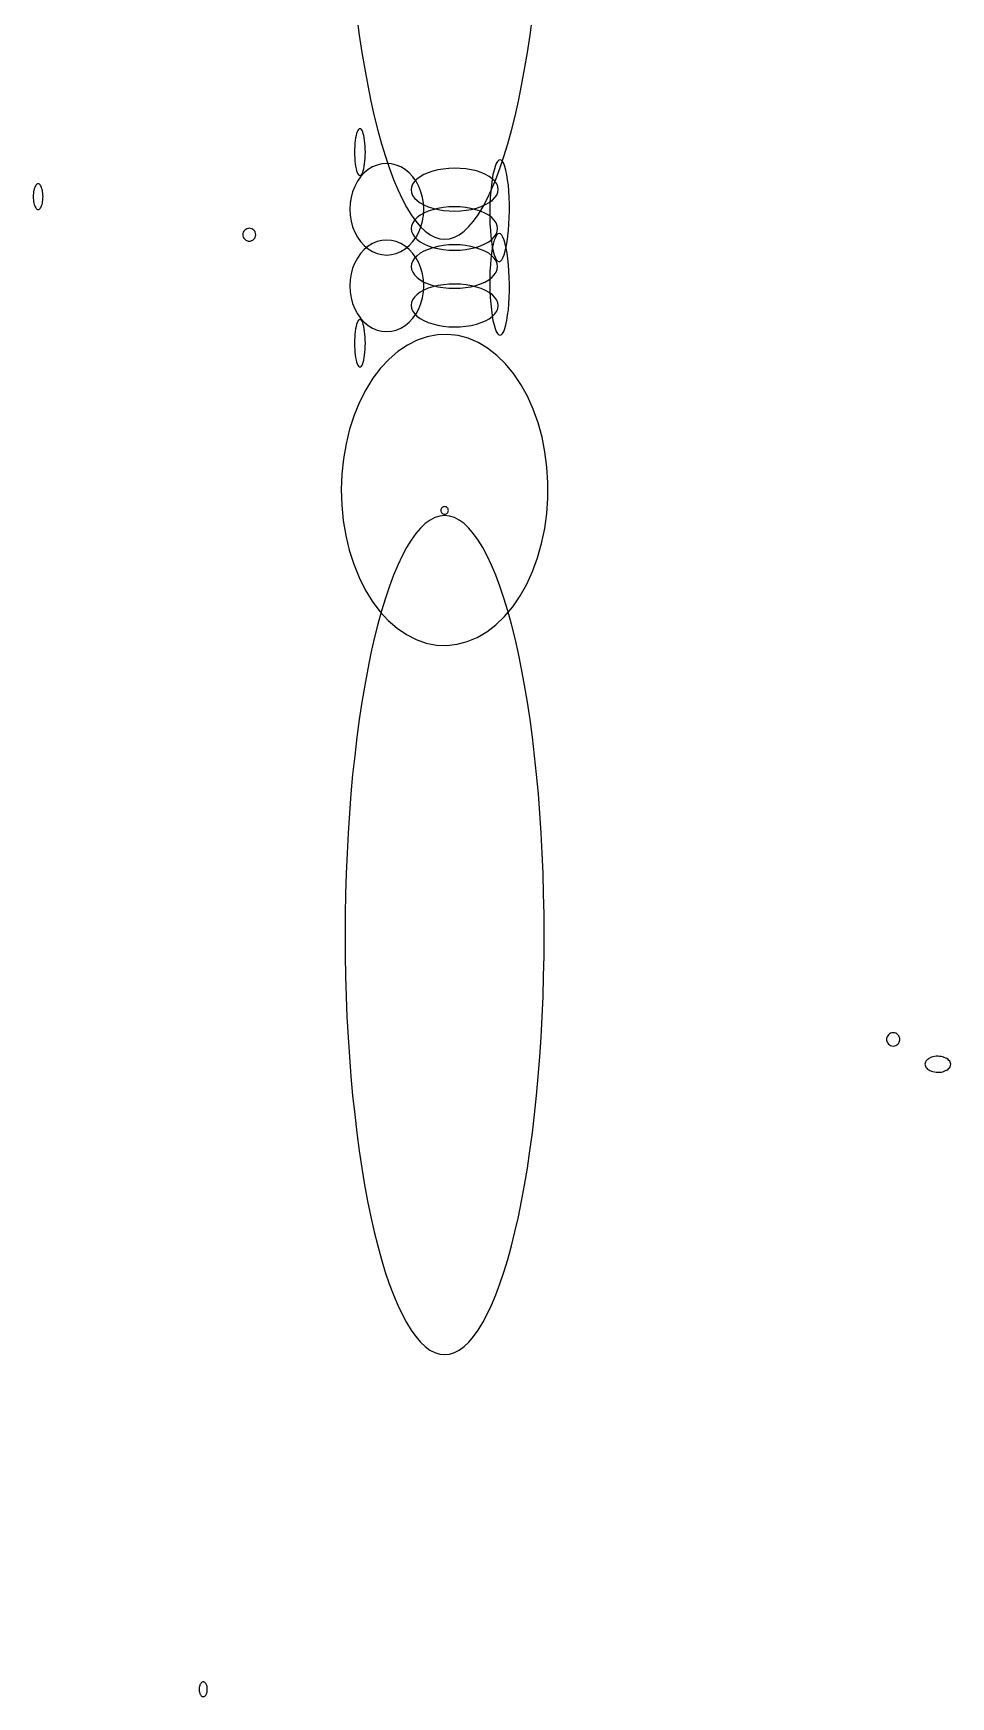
# Model space of a CAD drawing. Extents: x -292 to 292, y -205 to 211.
# Drawn here: x 16.5 to 129.7, y -205 to 0.4 of the extents above; entities that cross this region are included whole.
import ezdxf

# ---------------------------------------------------------------- set-up
doc = ezdxf.new("R2010")
doc.units = 0

msp = doc.modelspace()

# ---------------------------------------------------------------- linework, layer by layer
at = {"layer": 'CIRCLES'}
for p, q in [((42.37, -24.32), (42.35, -24.48)), ((42.35, -24.48), (42.37, -24.63)), ((42.41, -24.18), (42.37, -24.32)), ((42.37, -24.63), (42.41, -24.78)), ((42.49, -24.04), (42.41, -24.18)), ((42.59, -23.92), (42.49, -24.04)), ((42.71, -23.82), (42.59, -23.92)), ((42.84, -23.75), (42.71, -23.82)), ((42.99, -23.7), (42.84, -23.75)), ((43.15, -23.69), (42.99, -23.7)), ((43.3, -23.7), (43.15, -23.69)), ((43.45, -23.75), (43.3, -23.7)), ((43.59, -23.82), (43.45, -23.75)), ((43.71, -23.92), (43.59, -23.82)), ((43.81, -24.04), (43.71, -23.92)), ((43.88, -24.18), (43.81, -24.04)), ((43.93, -24.32), (43.88, -24.18)), ((43.88, -24.78), (43.93, -24.63)), ((43.94, -24.48), (43.93, -24.32)), ((43.93, -24.63), (43.94, -24.48)), ((42.41, -24.78), (42.49, -24.92)), ((42.49, -24.92), (42.59, -25.04)), ((42.59, -25.04), (42.71, -25.14)), ((42.71, -25.14), (42.84, -25.21)), ((42.84, -25.21), (42.99, -25.26)), ((42.99, -25.26), (43.15, -25.27)), ((43.15, -25.27), (43.3, -25.26)), ((43.3, -25.26), (43.45, -25.21)), ((43.45, -25.21), (43.59, -25.14)), ((43.59, -25.14), (43.71, -25.04)), ((43.71, -25.04), (43.81, -24.92)), ((43.81, -24.92), (43.88, -24.78)), ((66.79, -58.43), (66.78, -58.52)), ((66.78, -58.52), (66.79, -58.61)), ((66.82, -58.34), (66.79, -58.43)), ((66.79, -58.61), (66.82, -58.69)), ((66.86, -58.26), (66.82, -58.34)), ((66.82, -58.69), (66.86, -58.77)), ((66.92, -58.19), (66.86, -58.26)), ((66.86, -58.77), (66.92, -58.84)), ((66.99, -58.13), (66.92, -58.19)), ((66.92, -58.84), (66.99, -58.9)), ((67.07, -58.09), (66.99, -58.13)), ((66.99, -58.9), (67.07, -58.94)), ((67.16, -58.06), (67.07, -58.09)), ((67.07, -58.94), (67.16, -58.97)), ((67.25, -58.05), (67.16, -58.06)), ((67.16, -58.97), (67.25, -58.98)), ((67.34, -58.06), (67.25, -58.05)), ((67.25, -58.98), (67.34, -58.97)), ((67.42, -58.09), (67.34, -58.06)), ((67.34, -58.97), (67.42, -58.94)), ((67.5, -58.13), (67.42, -58.09)), ((67.42, -58.94), (67.5, -58.9)), ((67.57, -58.19), (67.5, -58.13)), ((67.5, -58.9), (67.57, -58.84)), ((67.63, -58.26), (67.57, -58.19)), ((67.57, -58.84), (67.63, -58.77)), ((67.67, -58.34), (67.63, -58.26)), ((67.63, -58.77), (67.67, -58.69)), ((67.7, -58.43), (67.67, -58.34)), ((67.67, -58.69), (67.7, -58.61)), ((67.71, -58.52), (67.7, -58.43)), ((67.7, -58.61), (67.71, -58.52)), ((122.13, -123.14), (122.01, -123.25)), ((122.27, -123.07), (122.13, -123.14)), ((122.43, -123.02), (122.27, -123.07)), ((122.59, -123.01), (122.43, -123.02)), ((122.75, -123.02), (122.59, -123.01)), ((122.9, -123.07), (122.75, -123.02)), ((123.04, -123.14), (122.9, -123.07)), ((123.17, -123.25), (123.04, -123.14)), ((121.78, -123.67), (121.77, -123.83)), ((121.77, -123.83), (121.78, -123.98)), ((121.83, -123.51), (121.78, -123.67)), ((121.78, -123.98), (121.83, -124.14)), ((121.91, -123.37), (121.83, -123.51)), ((121.83, -124.14), (121.91, -124.28)), ((122.01, -123.25), (121.91, -123.37)), ((121.91, -124.28), (122.01, -124.4)), ((122.01, -124.4), (122.13, -124.51)), ((122.13, -124.51), (122.27, -124.58)), ((122.27, -124.58), (122.43, -124.63)), ((122.43, -124.63), (122.59, -124.64)), ((122.59, -124.64), (122.75, -124.63)), ((122.75, -124.63), (122.9, -124.58)), ((122.9, -124.58), (123.04, -124.51)), ((123.04, -124.51), (123.17, -124.4)), ((123.27, -123.37), (123.17, -123.25)), ((123.17, -124.4), (123.27, -124.28)), ((123.34, -123.51), (123.27, -123.37)), ((123.27, -124.28), (123.34, -124.14)), ((123.39, -123.67), (123.34, -123.51)), ((123.34, -124.14), (123.39, -123.98)), ((123.41, -123.83), (123.39, -123.67)), ((123.39, -123.98), (123.41, -123.83))]:
    msp.add_line(p, q, dxfattribs=at)
at = {"layer": 'ELLIPSES'}
for p, q in [((56.43, 2.39), (56.72, 0.17)), ((77.78, 0.17), (78.08, 2.39)), ((56.72, 0.17), (57.05, -1.98)), ((77.46, -1.98), (77.78, 0.17)), ((57.05, -1.98), (57.39, -4.06)), ((77.11, -4.06), (77.46, -1.98)), ((57.39, -4.06), (57.76, -6.07)), ((76.74, -6.07), (77.11, -4.06)), ((57.76, -6.07), (58.16, -8)), ((76.35, -8), (76.74, -6.07)), ((58.16, -8), (58.57, -9.84)), ((75.93, -9.84), (76.35, -8)), ((58.57, -9.84), (59.01, -11.6)), ((75.5, -11.6), (75.93, -9.84)), ((56.33, -12.25), (56.27, -12.53)), ((56.39, -12), (56.33, -12.25)), ((56.47, -11.79), (56.39, -12)), ((56.54, -11.62), (56.47, -11.79)), ((56.63, -11.5), (56.54, -11.62)), ((56.71, -11.43), (56.63, -11.5)), ((56.8, -11.4), (56.71, -11.43)), ((56.89, -11.43), (56.8, -11.4)), ((56.97, -11.5), (56.89, -11.43)), ((57.06, -11.62), (56.97, -11.5)), ((57.14, -11.79), (57.06, -11.62)), ((57.21, -12), (57.14, -11.79)), ((57.27, -12.25), (57.21, -12)), ((57.33, -12.53), (57.27, -12.25)), ((59.01, -11.6), (59.47, -13.26)), ((75.04, -13.26), (75.5, -11.6)), ((56.14, -13.91), (56.13, -14.29)), ((56.13, -14.29), (56.14, -14.66)), ((56.15, -13.54), (56.14, -13.91)), ((56.18, -13.18), (56.15, -13.54)), ((56.22, -12.84), (56.18, -13.18)), ((56.27, -12.53), (56.22, -12.84)), ((57.38, -12.84), (57.33, -12.53)), ((57.42, -13.18), (57.38, -12.84)), ((57.45, -13.54), (57.42, -13.18)), ((57.46, -13.91), (57.45, -13.54)), ((57.47, -14.29), (57.46, -13.91)), ((57.46, -14.66), (57.47, -14.29)), ((59.47, -13.26), (59.94, -14.83)), ((74.57, -14.83), (75.04, -13.26)), ((56.14, -14.66), (56.15, -15.03)), ((56.15, -15.03), (56.18, -15.39)), ((56.18, -15.39), (56.22, -15.73)), ((56.22, -15.73), (56.27, -16.04)), ((56.27, -16.04), (56.33, -16.33)), ((56.33, -16.33), (56.39, -16.58)), ((57.21, -16.58), (57.27, -16.33)), ((57.27, -16.33), (57.33, -16.04)), ((57.33, -16.04), (57.38, -15.73)), ((57.38, -15.73), (57.42, -15.39)), ((57.42, -15.39), (57.45, -15.03)), ((57.45, -15.03), (57.46, -14.66)), ((58.36, -16.11), (57.82, -16.44)), ((58.92, -15.88), (58.36, -16.11)), ((59.51, -15.73), (58.92, -15.88)), ((60.1, -15.68), (59.51, -15.73)), ((59.94, -14.83), (60.44, -16.3)), ((60.7, -15.73), (60.1, -15.68)), ((60.44, -16.3), (60.94, -17.66)), ((61.28, -15.88), (60.7, -15.73)), ((61.85, -16.11), (61.28, -15.88)), ((62.38, -16.44), (61.85, -16.11)), ((67.08, -16.37), (66.42, -16.48)), ((67.77, -16.3), (67.08, -16.37)), ((68.47, -16.27), (67.77, -16.3)), ((69.17, -16.29), (68.47, -16.27)), ((69.86, -16.35), (69.17, -16.29)), ((70.53, -16.46), (69.86, -16.35)), ((73.47, -16.06), (73.34, -16.52)), ((73.62, -15.7), (73.47, -16.06)), ((73.57, -17.66), (74.07, -16.29)), ((73.77, -15.44), (73.62, -15.7)), ((73.93, -15.28), (73.77, -15.44)), ((74.09, -15.22), (73.93, -15.28)), ((74.07, -16.29), (74.57, -14.83)), ((74.24, -15.28), (74.09, -15.22)), ((74.4, -15.44), (74.24, -15.28)), ((74.54, -15.71), (74.4, -15.44)), ((74.68, -16.07), (74.54, -15.71)), ((74.81, -16.53), (74.68, -16.07)), ((16.8, -18.4), (16.73, -18.52)), ((16.87, -18.31), (16.8, -18.4)), ((16.94, -18.24), (16.87, -18.31)), ((17.02, -18.2), (16.94, -18.24)), ((17.1, -18.19), (17.02, -18.2)), ((17.18, -18.2), (17.1, -18.19)), ((17.25, -18.24), (17.18, -18.2)), ((17.33, -18.31), (17.25, -18.24)), ((17.4, -18.4), (17.33, -18.31)), ((17.46, -18.52), (17.4, -18.4)), ((56.49, -17.89), (56.15, -18.51)), ((56.39, -16.58), (56.47, -16.79)), ((56.47, -16.79), (56.54, -16.95)), ((56.88, -17.34), (56.49, -17.89)), ((56.54, -16.95), (56.63, -17.07)), ((56.63, -17.07), (56.71, -17.15)), ((56.71, -17.15), (56.8, -17.17)), ((56.8, -17.17), (56.89, -17.15)), ((57.33, -16.85), (56.88, -17.34)), ((56.89, -17.15), (56.97, -17.07)), ((56.97, -17.07), (57.06, -16.95)), ((57.06, -16.95), (57.14, -16.79)), ((57.14, -16.79), (57.21, -16.58)), ((57.82, -16.44), (57.33, -16.85)), ((60.94, -17.66), (61.47, -18.91)), ((62.88, -16.85), (62.38, -16.44)), ((63.33, -17.34), (62.88, -16.85)), ((63.29, -18.26), (63.16, -18.6)), ((63.52, -17.93), (63.29, -18.26)), ((63.72, -17.89), (63.33, -17.34)), ((63.82, -17.62), (63.52, -17.93)), ((64.05, -18.51), (63.72, -17.89)), ((64.21, -17.33), (63.82, -17.62)), ((64.68, -17.06), (64.21, -17.33)), ((65.2, -16.83), (64.68, -17.06)), ((65.79, -16.64), (65.2, -16.83)), ((66.42, -16.48), (65.79, -16.64)), ((71.16, -16.61), (70.53, -16.46)), ((71.74, -16.8), (71.16, -16.61)), ((72.27, -17.03), (71.74, -16.8)), ((72.74, -17.28), (72.27, -17.03)), ((73.13, -17.57), (72.74, -17.28)), ((73.01, -18.36), (72.93, -19.1)), ((73.1, -17.68), (73.01, -18.36)), ((73.04, -18.91), (73.57, -17.66)), ((73.21, -17.06), (73.1, -17.68)), ((73.44, -17.88), (73.13, -17.57)), ((73.34, -16.52), (73.21, -17.06)), ((73.67, -18.21), (73.44, -17.88)), ((73.81, -18.54), (73.67, -18.21)), ((74.92, -17.08), (74.81, -16.53)), ((75.02, -17.7), (74.92, -17.08)), ((75.11, -18.38), (75.02, -17.7)), ((75.17, -19.12), (75.11, -18.38)), ((16.52, -19.37), (16.5, -19.58)), ((16.5, -19.58), (16.5, -19.78)), ((16.5, -19.78), (16.5, -19.99)), ((16.5, -19.99), (16.52, -20.2)), ((16.54, -19.17), (16.52, -19.37)), ((16.52, -20.2), (16.54, -20.39)), ((16.58, -18.99), (16.54, -19.17)), ((16.54, -20.39), (16.58, -20.58)), ((16.62, -18.81), (16.58, -18.99)), ((16.67, -18.66), (16.62, -18.81)), ((16.73, -18.52), (16.67, -18.66)), ((17.52, -18.65), (17.46, -18.52)), ((17.57, -18.81), (17.52, -18.65)), ((17.62, -18.98), (17.57, -18.81)), ((17.65, -19.17), (17.62, -18.98)), ((17.62, -20.58), (17.65, -20.39)), ((17.68, -19.37), (17.65, -19.17)), ((17.65, -20.39), (17.68, -20.2)), ((17.69, -19.57), (17.68, -19.37)), ((17.68, -20.2), (17.69, -19.99)), ((17.7, -19.78), (17.69, -19.57)), ((17.69, -19.99), (17.7, -19.78)), ((55.7, -19.87), (55.58, -20.6)), ((55.89, -19.17), (55.7, -19.87)), ((56.15, -18.51), (55.89, -19.17)), ((61.47, -18.91), (62.01, -20.06)), ((62.01, -20.06), (62.56, -21.09)), ((63.16, -18.6), (63.11, -18.94)), ((63.11, -18.94), (63.16, -19.29)), ((63.16, -19.29), (63.3, -19.63)), ((63.3, -19.63), (63.53, -19.95)), ((63.53, -19.95), (63.84, -20.26)), ((63.84, -20.26), (64.23, -20.55)), ((64.32, -19.17), (64.05, -18.51)), ((64.51, -19.87), (64.32, -19.17)), ((64.62, -20.6), (64.51, -19.87)), ((71.95, -21.09), (72.5, -20.06)), ((72.29, -20.77), (72.75, -20.51)), ((72.5, -20.06), (73.04, -18.91)), ((72.75, -20.51), (73.14, -20.22)), ((72.87, -19.88), (72.84, -20.69)), ((72.93, -19.1), (72.87, -19.88)), ((73.14, -20.22), (73.45, -19.9)), ((73.45, -19.9), (73.68, -19.58)), ((73.68, -19.58), (73.81, -19.24)), ((73.86, -18.89), (73.81, -18.54)), ((73.81, -19.24), (73.86, -18.89)), ((75.21, -19.9), (75.17, -19.12)), ((75.24, -20.71), (75.21, -19.9)), ((16.58, -20.58), (16.62, -20.76)), ((16.62, -20.76), (16.68, -20.91)), ((16.68, -20.91), (16.74, -21.05)), ((16.74, -21.05), (16.8, -21.17)), ((16.8, -21.17), (16.87, -21.26)), ((16.87, -21.26), (16.95, -21.32)), ((16.95, -21.32), (17.02, -21.37)), ((17.02, -21.37), (17.1, -21.38)), ((17.1, -21.38), (17.18, -21.37)), ((17.18, -21.37), (17.26, -21.32)), ((17.26, -21.32), (17.33, -21.26)), ((17.33, -21.26), (17.4, -21.16)), ((17.4, -21.16), (17.47, -21.05)), ((17.47, -21.05), (17.53, -20.91)), ((17.53, -20.91), (17.58, -20.75)), ((17.58, -20.75), (17.62, -20.58)), ((55.58, -20.6), (55.54, -21.34)), ((55.54, -21.34), (55.58, -22.07)), ((55.58, -22.07), (55.7, -22.8)), ((62.56, -21.09), (63.12, -22.01)), ((63.12, -22.01), (63.69, -22.81)), ((63.84, -22.37), (63.53, -22.69)), ((64.23, -22.08), (63.84, -22.37)), ((64.23, -20.55), (64.69, -20.81)), ((64.69, -21.82), (64.23, -22.08)), ((64.51, -22.8), (64.62, -22.07)), ((64.66, -21.34), (64.62, -20.6)), ((64.62, -22.07), (64.66, -21.34)), ((64.69, -20.81), (65.22, -21.03)), ((65.21, -21.59), (64.69, -21.82)), ((65.79, -21.39), (65.21, -21.59)), ((65.22, -21.03), (65.81, -21.22)), ((66.42, -21.24), (65.79, -21.39)), ((65.81, -21.22), (66.44, -21.37)), ((67.08, -21.12), (66.42, -21.24)), ((66.44, -21.37), (67.11, -21.48)), ((67.76, -21.05), (67.08, -21.12)), ((67.11, -21.48), (67.8, -21.54)), ((68.45, -21.03), (67.76, -21.05)), ((67.8, -21.54), (68.5, -21.56)), ((69.15, -21.05), (68.45, -21.03)), ((68.5, -21.56), (69.2, -21.54)), ((69.83, -21.12), (69.15, -21.05)), ((69.2, -21.54), (69.89, -21.47)), ((70.49, -21.24), (69.83, -21.12)), ((69.89, -21.47), (70.55, -21.35)), ((71.11, -21.39), (70.49, -21.24)), ((70.55, -21.35), (71.18, -21.19)), ((70.82, -22.8), (71.39, -22.01)), ((71.69, -21.59), (71.11, -21.39)), ((71.18, -21.19), (71.77, -21)), ((71.39, -22.01), (71.95, -21.09)), ((72.22, -21.82), (71.69, -21.59)), ((71.77, -21), (72.29, -20.77)), ((72.68, -22.08), (72.22, -21.82)), ((73.06, -22.37), (72.68, -22.08)), ((72.84, -20.69), (72.82, -21.51)), ((72.82, -21.51), (72.82, -22.33)), ((72.82, -22.33), (72.84, -23.14)), ((73.37, -22.69), (73.06, -22.37)), ((75.18, -23.16), (75.22, -22.35)), ((75.22, -22.35), (75.24, -21.53)), ((75.24, -21.53), (75.24, -20.71)), ((55.7, -22.8), (55.89, -23.5)), ((55.89, -23.5), (56.15, -24.16)), ((56.15, -24.16), (56.49, -24.78)), ((63.17, -23.37), (63.13, -23.72)), ((63.13, -23.72), (63.17, -24.07)), ((63.31, -23.02), (63.17, -23.37)), ((63.17, -24.07), (63.31, -24.41)), ((63.53, -22.69), (63.31, -23.02)), ((63.31, -24.41), (63.53, -24.74)), ((63.69, -22.81), (64.27, -23.49)), ((63.72, -24.78), (64.05, -24.16)), ((64.05, -24.16), (64.32, -23.5)), ((64.27, -23.49), (64.86, -24.04)), ((64.32, -23.5), (64.51, -22.8)), ((64.86, -24.04), (65.46, -24.48)), ((65.46, -24.48), (66.05, -24.79)), ((68.46, -24.79), (69.06, -24.48)), ((69.06, -24.48), (69.65, -24.04)), ((69.65, -24.04), (70.24, -23.48)), ((70.24, -23.48), (70.82, -22.8)), ((72.84, -23.14), (72.89, -23.92)), ((72.89, -23.92), (72.95, -24.66)), ((73.6, -23.02), (73.37, -22.69)), ((73.37, -24.74), (73.6, -24.41)), ((73.66, -24.54), (73.51, -24.81)), ((73.73, -23.37), (73.6, -23.02)), ((73.6, -24.41), (73.73, -24.07)), ((73.81, -24.38), (73.66, -24.54)), ((73.78, -23.72), (73.73, -23.37)), ((73.73, -24.07), (73.78, -23.72)), ((73.97, -24.33), (73.81, -24.38)), ((74.13, -24.38), (73.97, -24.33)), ((74.29, -24.54), (74.13, -24.38)), ((74.44, -24.8), (74.29, -24.54)), ((75.05, -24.67), (75.12, -23.94)), ((75.12, -23.94), (75.18, -23.16)), ((56.49, -24.78), (56.88, -25.33)), ((56.88, -25.33), (57.33, -25.82)), ((57.33, -26.31), (56.88, -26.8)), ((57.33, -25.82), (57.82, -26.23)), ((57.82, -25.9), (57.33, -26.31)), ((58.36, -25.57), (57.82, -25.9)), ((57.82, -26.23), (58.36, -26.56)), ((58.92, -25.34), (58.36, -25.57)), ((58.36, -26.56), (58.92, -26.8)), ((59.51, -25.19), (58.92, -25.34)), ((60.1, -25.14), (59.51, -25.19)), ((60.7, -25.19), (60.1, -25.14)), ((61.28, -25.34), (60.7, -25.19)), ((61.85, -25.57), (61.28, -25.34)), ((61.28, -26.8), (61.85, -26.56)), ((62.38, -25.9), (61.85, -25.57)), ((61.85, -26.56), (62.38, -26.23)), ((62.38, -26.23), (62.88, -25.82)), ((62.88, -26.31), (62.38, -25.9)), ((62.88, -25.82), (63.33, -25.33)), ((63.33, -26.8), (62.88, -26.31)), ((63.33, -25.33), (63.72, -24.78)), ((63.53, -24.74), (63.84, -25.06)), ((63.84, -25.06), (64.23, -25.35)), ((64.23, -25.35), (64.69, -25.62)), ((64.69, -26.52), (64.23, -26.78)), ((64.69, -25.62), (65.21, -25.85)), ((65.21, -26.29), (64.69, -26.52)), ((65.21, -25.85), (65.79, -26.04)), ((65.79, -26.09), (65.21, -26.29)), ((66.42, -25.94), (65.79, -26.09)), ((65.79, -26.04), (66.42, -26.2)), ((66.05, -24.79), (66.65, -24.98)), ((67.08, -25.82), (66.42, -25.94)), ((66.42, -26.2), (67.08, -26.31)), ((66.65, -24.98), (67.26, -25.04)), ((67.76, -25.75), (67.08, -25.82)), ((67.08, -26.31), (67.76, -26.38)), ((67.26, -25.04), (67.86, -24.98)), ((68.45, -25.73), (67.76, -25.75)), ((67.76, -26.38), (68.45, -26.4)), ((67.86, -24.98), (68.46, -24.79)), ((69.15, -25.75), (68.45, -25.73)), ((68.45, -26.4), (69.15, -26.38)), ((69.83, -25.82), (69.15, -25.75)), ((69.15, -26.38), (69.83, -26.31)), ((70.49, -25.94), (69.83, -25.82)), ((69.83, -26.31), (70.49, -26.2)), ((71.11, -26.09), (70.49, -25.94)), ((70.49, -26.2), (71.11, -26.04)), ((71.11, -26.04), (71.69, -25.85)), ((71.69, -26.29), (71.11, -26.09)), ((71.69, -25.85), (72.22, -25.62)), ((72.22, -26.52), (71.69, -26.29)), ((72.22, -25.62), (72.68, -25.35)), ((72.68, -26.78), (72.22, -26.52)), ((72.68, -25.35), (73.06, -25.06)), ((72.95, -24.66), (73.03, -25.34)), ((73.03, -25.34), (73.13, -25.96)), ((73.13, -26.18), (73.03, -26.79)), ((73.06, -25.06), (73.37, -24.74)), ((73.25, -25.63), (73.13, -26.18)), ((73.13, -25.96), (73.25, -26.5)), ((73.37, -25.17), (73.25, -25.63)), ((73.25, -26.5), (73.37, -26.96)), ((73.51, -24.81), (73.37, -25.17)), ((74.58, -25.16), (74.44, -24.8)), ((74.72, -25.62), (74.58, -25.16)), ((74.58, -26.97), (74.72, -26.52)), ((74.84, -26.16), (74.72, -25.62)), ((74.72, -26.52), (74.84, -25.98)), ((74.84, -25.98), (74.95, -25.36)), ((74.95, -26.78), (74.84, -26.16)), ((74.95, -25.36), (75.05, -24.67)), ((55.89, -28.63), (55.7, -29.33)), ((56.15, -27.97), (55.89, -28.63)), ((56.49, -27.36), (56.15, -27.97)), ((56.88, -26.8), (56.49, -27.36)), ((58.92, -26.8), (59.51, -26.94)), ((59.51, -26.94), (60.1, -26.99)), ((60.1, -26.99), (60.7, -26.94)), ((60.7, -26.94), (61.28, -26.8)), ((63.17, -28.07), (63.13, -28.42)), ((63.13, -28.42), (63.17, -28.77)), ((63.31, -27.72), (63.17, -28.07)), ((63.53, -27.39), (63.31, -27.72)), ((63.72, -27.36), (63.33, -26.8)), ((63.84, -27.07), (63.53, -27.39)), ((64.05, -27.97), (63.72, -27.36)), ((64.23, -26.78), (63.84, -27.07)), ((64.32, -28.63), (64.05, -27.97)), ((64.51, -29.33), (64.32, -28.63)), ((73.06, -27.07), (72.68, -26.78)), ((72.89, -28.22), (72.84, -29)), ((72.95, -27.48), (72.89, -28.22)), ((73.03, -26.79), (72.95, -27.48)), ((73.37, -27.39), (73.06, -27.07)), ((73.37, -26.96), (73.51, -27.33)), ((73.6, -27.72), (73.37, -27.39)), ((73.51, -27.33), (73.66, -27.59)), ((73.73, -28.07), (73.6, -27.72)), ((73.66, -27.59), (73.81, -27.76)), ((73.78, -28.42), (73.73, -28.07)), ((73.73, -28.77), (73.78, -28.42)), ((73.81, -27.76), (73.97, -27.81)), ((73.97, -27.81), (74.13, -27.76)), ((74.13, -27.76), (74.29, -27.6)), ((74.29, -27.6), (74.44, -27.34)), ((74.44, -27.34), (74.58, -26.97)), ((75.05, -27.46), (74.95, -26.78)), ((75.12, -28.2), (75.05, -27.46)), ((75.18, -28.98), (75.12, -28.2)), ((55.58, -30.06), (55.54, -30.8)), ((55.54, -30.8), (55.58, -31.54)), ((55.7, -29.33), (55.58, -30.06)), ((63.17, -28.77), (63.31, -29.11)), ((63.31, -29.11), (63.53, -29.44)), ((63.53, -29.44), (63.84, -29.76)), ((63.84, -29.76), (64.23, -30.05)), ((64.23, -30.05), (64.69, -30.32)), ((64.62, -30.06), (64.51, -29.33)), ((64.66, -30.8), (64.62, -30.06)), ((64.62, -31.54), (64.66, -30.8)), ((64.69, -30.32), (65.21, -30.55)), ((65.21, -30.55), (65.79, -30.74)), ((65.79, -30.74), (66.42, -30.9)), ((66.44, -30.76), (65.81, -30.91)), ((67.11, -30.65), (66.44, -30.76)), ((67.8, -30.59), (67.11, -30.65)), ((68.5, -30.57), (67.8, -30.59)), ((69.2, -30.6), (68.5, -30.57)), ((69.89, -30.67), (69.2, -30.6)), ((70.55, -30.78), (69.89, -30.67)), ((70.49, -30.9), (71.11, -30.74)), ((71.18, -30.94), (70.55, -30.78)), ((71.11, -30.74), (71.69, -30.55)), ((71.69, -30.55), (72.22, -30.32)), ((72.22, -30.32), (72.68, -30.05)), ((72.68, -30.05), (73.06, -29.76)), ((72.84, -29), (72.82, -29.8)), ((72.82, -29.8), (72.82, -30.63)), ((72.82, -30.63), (72.84, -31.45)), ((73.06, -29.76), (73.37, -29.44)), ((73.37, -29.44), (73.6, -29.11)), ((73.6, -29.11), (73.73, -28.77)), ((75.22, -29.78), (75.18, -28.98)), ((75.24, -30.6), (75.22, -29.78)), ((75.24, -31.42), (75.24, -30.6)), ((55.58, -31.54), (55.7, -32.26)), ((55.7, -32.26), (55.89, -32.96)), ((63.16, -32.85), (63.11, -33.19)), ((63.3, -32.51), (63.16, -32.85)), ((63.53, -32.18), (63.3, -32.51)), ((63.84, -31.87), (63.53, -32.18)), ((64.23, -31.59), (63.84, -31.87)), ((64.69, -31.33), (64.23, -31.59)), ((64.32, -32.96), (64.51, -32.26)), ((64.51, -32.26), (64.62, -31.54)), ((65.22, -31.1), (64.69, -31.33)), ((65.81, -30.91), (65.22, -31.1)), ((66.42, -30.9), (67.08, -31.01)), ((67.08, -31.01), (67.76, -31.08)), ((67.76, -31.08), (68.45, -31.1)), ((68.45, -31.1), (69.15, -31.08)), ((69.15, -31.08), (69.83, -31.01)), ((69.83, -31.01), (70.49, -30.9)), ((71.77, -31.13), (71.18, -30.94)), ((72.29, -31.36), (71.77, -31.13)), ((72.76, -31.63), (72.29, -31.36)), ((73.14, -31.92), (72.76, -31.63)), ((72.84, -31.45), (72.87, -32.25)), ((72.87, -32.25), (72.93, -33.03)), ((73.45, -32.23), (73.14, -31.92)), ((73.68, -32.56), (73.45, -32.23)), ((73.81, -32.9), (73.68, -32.56)), ((75.17, -33.01), (75.21, -32.23)), ((75.21, -32.23), (75.24, -31.42)), ((55.89, -32.96), (56.15, -33.62)), ((56.15, -33.62), (56.49, -34.24)), ((56.49, -34.24), (56.88, -34.79)), ((56.88, -34.79), (57.33, -35.28)), ((62.88, -35.28), (63.33, -34.79)), ((63.11, -33.19), (63.16, -33.54)), ((63.16, -33.54), (63.29, -33.88)), ((63.29, -33.88), (63.52, -34.21)), ((63.33, -34.79), (63.72, -34.24)), ((63.52, -34.21), (63.82, -34.52)), ((63.72, -34.24), (64.05, -33.62)), ((63.82, -34.52), (64.21, -34.81)), ((64.05, -33.62), (64.32, -32.96)), ((64.21, -34.81), (64.68, -35.07)), ((72.27, -35.11), (72.74, -34.85)), ((72.74, -34.85), (73.13, -34.56)), ((72.93, -33.03), (73.01, -33.77)), ((73.01, -33.77), (73.1, -34.45)), ((73.1, -34.45), (73.21, -35.07)), ((73.13, -34.56), (73.44, -34.25)), ((73.44, -34.25), (73.67, -33.93)), ((73.67, -33.93), (73.81, -33.59)), ((73.86, -33.24), (73.81, -32.9)), ((73.81, -33.59), (73.86, -33.24)), ((74.93, -35.05), (75.02, -34.43)), ((75.02, -34.43), (75.11, -33.75)), ((75.11, -33.75), (75.17, -33.01)), ((56.18, -36.75), (56.15, -37.12)), ((56.22, -36.41), (56.18, -36.75)), ((56.27, -36.09), (56.22, -36.41)), ((56.33, -35.8), (56.27, -36.09)), ((56.39, -35.55), (56.33, -35.8)), ((56.47, -35.34), (56.39, -35.55)), ((56.54, -35.17), (56.47, -35.34)), ((56.63, -35.04), (56.54, -35.17)), ((56.71, -34.97), (56.63, -35.04)), ((56.8, -34.94), (56.71, -34.97)), ((56.89, -34.97), (56.8, -34.94)), ((56.97, -35.04), (56.89, -34.97)), ((57.06, -35.17), (56.97, -35.04)), ((57.14, -35.34), (57.06, -35.17)), ((57.21, -35.55), (57.14, -35.34)), ((57.27, -35.8), (57.21, -35.55)), ((57.33, -36.09), (57.27, -35.8)), ((57.33, -35.28), (57.82, -35.69)), ((57.38, -36.41), (57.33, -36.09)), ((57.42, -36.75), (57.38, -36.41)), ((57.45, -37.12), (57.42, -36.75)), ((57.82, -35.69), (58.36, -36.02)), ((58.36, -36.02), (58.92, -36.26)), ((58.92, -36.26), (59.51, -36.4)), ((59.51, -36.4), (60.1, -36.45)), ((60.1, -36.45), (60.7, -36.4)), ((60.7, -36.4), (61.28, -36.26)), ((61.28, -36.26), (61.85, -36.02)), ((61.85, -36.02), (62.38, -35.69)), ((62.38, -35.69), (62.88, -35.28)), ((64.68, -35.07), (65.2, -35.3)), ((66.36, -36.84), (65.1, -37.07)), ((65.2, -35.3), (65.79, -35.5)), ((65.79, -35.5), (66.42, -35.65)), ((67.63, -36.79), (66.36, -36.84)), ((66.42, -35.65), (67.08, -35.77)), ((67.08, -35.77), (67.77, -35.84)), ((68.9, -36.94), (67.63, -36.79)), ((67.77, -35.84), (68.47, -35.86)), ((68.47, -35.86), (69.17, -35.84)), ((70.15, -37.27), (68.9, -36.94)), ((69.17, -35.84), (69.86, -35.78)), ((69.86, -35.78), (70.53, -35.67)), ((70.53, -35.67), (71.16, -35.52)), ((71.16, -35.52), (71.75, -35.33)), ((71.75, -35.33), (72.27, -35.11)), ((73.21, -35.07), (73.34, -35.61)), ((73.34, -35.61), (73.47, -36.07)), ((73.47, -36.07), (73.62, -36.43)), ((73.62, -36.43), (73.77, -36.69)), ((73.77, -36.69), (73.93, -36.85)), ((73.93, -36.85), (74.09, -36.9)), ((74.09, -36.9), (74.24, -36.85)), ((74.24, -36.85), (74.4, -36.69)), ((74.4, -36.69), (74.54, -36.42)), ((74.54, -36.42), (74.68, -36.06)), ((74.68, -36.06), (74.81, -35.6)), ((74.81, -35.6), (74.93, -35.05)), ((56.14, -37.49), (56.13, -37.88)), ((56.13, -37.88), (56.14, -38.26)), ((56.15, -37.12), (56.14, -37.49)), ((56.14, -38.26), (56.15, -38.64)), ((56.15, -38.64), (56.18, -39)), ((56.18, -39), (56.22, -39.34)), ((57.38, -39.34), (57.42, -39)), ((57.42, -39), (57.45, -38.64)), ((57.46, -37.49), (57.45, -37.12)), ((57.45, -38.64), (57.46, -38.26)), ((57.47, -37.88), (57.46, -37.49)), ((57.46, -38.26), (57.47, -37.88)), ((61.49, -38.88), (60.39, -39.84)), ((62.65, -38.1), (61.49, -38.88)), ((63.86, -37.49), (62.65, -38.1)), ((65.1, -37.07), (63.86, -37.49)), ((71.37, -37.8), (70.15, -37.27)), ((72.55, -38.5), (71.37, -37.8)), ((73.68, -39.38), (72.55, -38.5)), ((56.22, -39.34), (56.27, -39.66)), ((56.27, -39.66), (56.33, -39.95)), ((56.33, -39.95), (56.39, -40.21)), ((56.39, -40.21), (56.47, -40.42)), ((56.47, -40.42), (56.54, -40.59)), ((56.54, -40.59), (56.63, -40.71)), ((56.63, -40.71), (56.71, -40.79)), ((56.71, -40.79), (56.8, -40.81)), ((56.8, -40.81), (56.89, -40.79)), ((56.89, -40.79), (56.97, -40.71)), ((56.97, -40.71), (57.06, -40.59)), ((57.06, -40.59), (57.14, -40.42)), ((57.14, -40.42), (57.21, -40.21)), ((57.21, -40.21), (57.27, -39.95)), ((57.27, -39.95), (57.33, -39.66)), ((57.33, -39.66), (57.38, -39.34)), ((59.35, -40.95), (58.39, -42.21)), ((60.39, -39.84), (59.35, -40.95)), ((74.74, -40.42), (73.68, -39.38)), ((75.73, -41.62), (74.74, -40.42)), ((58.39, -42.21), (57.52, -43.62)), ((76.64, -42.96), (75.73, -41.62)), ((77.45, -44.43), (76.64, -42.96)), ((56.75, -45.14), (56.08, -46.77)), ((57.52, -43.62), (56.75, -45.14)), ((78.16, -46.01), (77.45, -44.43)), ((56.08, -46.77), (55.53, -48.49)), ((78.77, -47.69), (78.16, -46.01)), ((55.53, -48.49), (55.09, -50.29)), ((79.26, -49.46), (78.77, -47.69)), ((55.09, -50.29), (54.77, -52.15)), ((79.62, -51.29), (79.26, -49.46)), ((79.87, -53.17), (79.62, -51.29)), ((54.77, -52.15), (54.57, -54.04)), ((79.99, -55.07), (79.87, -53.17)), ((54.57, -54.04), (54.5, -55.95)), ((79.99, -56.99), (79.99, -55.07)), ((54.5, -55.95), (54.56, -57.86)), ((79.85, -58.89), (79.99, -56.99)), ((54.56, -57.86), (54.74, -59.76)), ((66.05, -59.4), (65.45, -59.72)), ((66.65, -59.22), (66.05, -59.4)), ((67.25, -59.16), (66.65, -59.22)), ((67.85, -59.22), (67.25, -59.16)), ((68.45, -59.4), (67.85, -59.22)), ((69.05, -59.72), (68.45, -59.4)), ((79.6, -60.77), (79.85, -58.89)), ((54.74, -59.76), (55.05, -61.61)), ((63.69, -61.38), (63.11, -62.18)), ((64.27, -60.71), (63.69, -61.38)), ((64.85, -60.15), (64.27, -60.71)), ((65.45, -59.72), (64.85, -60.15)), ((69.64, -60.15), (69.05, -59.72)), ((70.23, -60.71), (69.64, -60.15)), ((70.81, -61.39), (70.23, -60.71)), ((71.38, -62.18), (70.81, -61.39)), ((79.21, -62.6), (79.6, -60.77)), ((55.05, -61.61), (55.48, -63.41)), ((55.48, -63.41), (56.03, -65.14)), ((62.55, -63.1), (62, -64.13)), ((63.11, -62.18), (62.55, -63.1)), ((71.95, -63.1), (71.38, -62.18)), ((72.5, -64.13), (71.95, -63.1)), ((78.72, -64.36), (79.21, -62.6)), ((56.03, -65.14), (56.69, -66.78)), ((61.46, -65.27), (60.94, -66.52)), ((62, -64.13), (61.46, -65.27)), ((73.04, -65.27), (72.5, -64.13)), ((73.56, -66.52), (73.04, -65.27)), ((78.1, -66.04), (78.72, -64.36)), ((56.69, -66.78), (57.45, -68.31)), ((60.94, -66.52), (60.43, -67.88)), ((74.07, -67.88), (73.56, -66.52)), ((76.56, -69.08), (77.38, -67.62)), ((77.38, -67.62), (78.1, -66.04)), ((57.45, -68.31), (58.31, -69.71)), ((58.31, -69.71), (59.26, -70.98)), ((59.94, -69.35), (59.46, -70.91)), ((60.43, -67.88), (59.94, -69.35)), ((74.56, -69.35), (74.07, -67.88)), ((75.04, -70.91), (74.56, -69.35)), ((75.65, -70.42), (76.56, -69.08)), ((59.46, -70.91), (59, -72.57)), ((59.26, -70.98), (60.29, -72.1)), ((73.58, -72.64), (74.65, -71.61)), ((74.65, -71.61), (75.65, -70.42)), ((75.49, -72.57), (75.04, -70.91)), ((59, -72.57), (58.57, -74.32)), ((60.29, -72.1), (61.38, -73.06)), ((61.38, -73.06), (62.54, -73.85)), ((62.54, -73.85), (63.74, -74.47)), ((71.26, -74.21), (72.44, -73.51)), ((72.44, -73.51), (73.58, -72.64)), ((75.93, -74.32), (75.49, -72.57)), ((58.57, -74.32), (58.15, -76.16)), ((63.74, -74.47), (64.98, -74.9)), ((64.98, -74.9), (66.24, -75.14)), ((66.24, -75.14), (67.51, -75.19)), ((67.51, -75.19), (68.78, -75.05)), ((68.78, -75.05), (70.03, -74.72)), ((70.03, -74.72), (71.26, -74.21)), ((76.34, -76.17), (75.93, -74.32)), ((58.15, -76.16), (57.76, -78.09)), ((76.74, -78.09), (76.34, -76.17)), ((57.76, -78.09), (57.39, -80.09)), ((77.11, -80.09), (76.74, -78.09)), ((57.39, -80.09), (57.04, -82.17)), ((77.46, -82.17), (77.11, -80.09)), ((57.04, -82.17), (56.72, -84.32)), ((77.78, -84.32), (77.46, -82.17)), ((56.72, -84.32), (56.42, -86.53)), ((78.07, -86.53), (77.78, -84.32)), ((56.42, -86.53), (56.15, -88.8)), ((78.34, -88.8), (78.07, -86.53)), ((56.15, -88.8), (55.9, -91.12)), ((78.59, -91.13), (78.34, -88.8)), ((55.9, -91.12), (55.69, -93.5)), ((78.81, -93.5), (78.59, -91.13)), ((55.69, -93.5), (55.5, -95.91)), ((78.99, -95.91), (78.81, -93.5)), ((55.5, -95.91), (55.34, -98.36)), ((79.16, -98.36), (78.99, -95.91)), ((55.34, -98.36), (55.21, -100.84)), ((79.29, -100.84), (79.16, -98.36)), ((55.21, -100.84), (55.1, -103.34)), ((79.39, -103.35), (79.29, -100.84)), ((55.1, -103.34), (55.03, -105.87)), ((79.46, -105.87), (79.39, -103.35)), ((55.03, -105.87), (54.98, -108.4)), ((79.51, -108.4), (79.46, -105.87)), ((54.98, -108.4), (54.97, -110.94)), ((79.52, -110.94), (79.51, -108.4)), ((54.97, -110.94), (54.98, -113.48)), ((79.51, -113.49), (79.52, -110.94)), ((54.98, -113.48), (55.03, -116.02)), ((79.46, -116.02), (79.51, -113.49)), ((55.03, -116.02), (55.1, -118.54)), ((79.39, -118.54), (79.46, -116.02)), ((55.1, -118.54), (55.2, -121.05)), ((79.29, -121.05), (79.39, -118.54)), ((55.2, -121.05), (55.34, -123.53)), ((79.15, -123.53), (79.29, -121.05)), ((55.34, -123.53), (55.5, -125.98)), ((78.99, -125.98), (79.15, -123.53)), ((55.5, -125.98), (55.69, -128.39)), ((78.8, -128.39), (78.99, -125.98)), ((126.52, -126.75), (126.51, -126.88)), ((126.51, -126.88), (126.52, -127.01)), ((126.56, -126.63), (126.52, -126.75)), ((126.52, -127.01), (126.56, -127.14)), ((126.63, -126.51), (126.56, -126.63)), ((126.56, -127.14), (126.63, -127.26)), ((126.72, -126.39), (126.63, -126.51)), ((126.63, -127.26), (126.72, -127.38)), ((126.84, -126.29), (126.72, -126.39)), ((126.98, -126.19), (126.84, -126.29)), ((127.13, -126.11), (126.98, -126.19)), ((127.31, -126.03), (127.13, -126.11)), ((127.49, -125.98), (127.31, -126.03)), ((127.69, -125.94), (127.49, -125.98)), ((127.89, -125.91), (127.69, -125.94)), ((128.1, -125.91), (127.89, -125.91)), ((128.31, -125.92), (128.1, -125.91)), ((128.51, -125.94), (128.31, -125.92)), ((128.71, -125.99), (128.51, -125.94)), ((128.89, -126.04), (128.71, -125.99)), ((129.07, -126.12), (128.89, -126.04)), ((129.22, -126.2), (129.07, -126.12)), ((129.36, -126.3), (129.22, -126.2)), ((129.47, -126.41), (129.36, -126.3)), ((129.56, -126.52), (129.47, -126.41)), ((129.47, -127.39), (129.56, -127.28)), ((129.63, -126.65), (129.56, -126.52)), ((129.56, -127.28), (129.63, -127.16)), ((129.67, -126.77), (129.63, -126.65)), ((129.63, -127.16), (129.67, -127.03)), ((129.68, -126.9), (129.67, -126.77)), ((129.67, -127.03), (129.68, -126.9)), ((55.69, -128.39), (55.9, -130.76)), ((78.59, -130.76), (78.8, -128.39)), ((126.72, -127.38), (126.83, -127.49)), ((126.83, -127.49), (126.97, -127.58)), ((126.97, -127.58), (127.12, -127.67)), ((127.12, -127.67), (127.3, -127.74)), ((127.3, -127.74), (127.48, -127.8)), ((127.48, -127.8), (127.68, -127.84)), ((127.68, -127.84), (127.88, -127.87)), ((127.88, -127.87), (128.09, -127.88)), ((128.09, -127.88), (128.3, -127.87)), ((128.3, -127.87), (128.5, -127.85)), ((128.5, -127.85), (128.7, -127.81)), ((128.7, -127.81), (128.88, -127.75)), ((128.88, -127.75), (129.06, -127.68)), ((129.06, -127.68), (129.21, -127.6)), ((129.21, -127.6), (129.35, -127.5)), ((129.35, -127.5), (129.47, -127.39)), ((55.9, -130.76), (56.15, -133.09)), ((78.34, -133.09), (78.59, -130.76)), ((56.15, -133.09), (56.42, -135.36)), ((78.07, -135.36), (78.34, -133.09)), ((56.42, -135.36), (56.71, -137.57)), ((77.77, -137.57), (78.07, -135.36)), ((56.71, -137.57), (57.04, -139.72)), ((77.45, -139.72), (77.77, -137.57)), ((57.04, -139.72), (57.38, -141.79)), ((77.1, -141.8), (77.45, -139.72)), ((57.38, -141.79), (57.75, -143.8)), ((76.73, -143.8), (77.1, -141.8)), ((57.75, -143.8), (58.15, -145.72)), ((58.15, -145.72), (58.56, -147.56)), ((75.92, -147.56), (76.34, -145.72)), ((76.34, -145.72), (76.73, -143.8)), ((58.56, -147.56), (59, -149.32)), ((75.49, -149.32), (75.92, -147.56)), ((59, -149.32), (59.45, -150.98)), ((75.03, -150.98), (75.49, -149.32)), ((59.45, -150.98), (59.93, -152.54)), ((74.56, -152.54), (75.03, -150.98)), ((59.93, -152.54), (60.42, -154)), ((60.42, -154), (60.93, -155.36)), ((73.55, -155.37), (74.06, -154.01)), ((74.06, -154.01), (74.56, -152.54)), ((60.93, -155.36), (61.46, -156.62)), ((73.03, -156.62), (73.55, -155.37)), ((61.46, -156.62), (61.99, -157.76)), ((61.99, -157.76), (62.54, -158.79)), ((71.94, -158.79), (72.49, -157.76)), ((72.49, -157.76), (73.03, -156.62)), ((62.54, -158.79), (63.11, -159.71)), ((63.11, -159.71), (63.68, -160.5)), ((70.81, -160.5), (71.38, -159.71)), ((71.38, -159.71), (71.94, -158.79)), ((63.68, -160.5), (64.26, -161.18)), ((64.26, -161.18), (64.85, -161.74)), ((64.85, -161.74), (65.44, -162.17)), ((65.44, -162.17), (66.04, -162.48)), ((68.45, -162.48), (69.04, -162.17)), ((69.04, -162.17), (69.64, -161.74)), ((69.64, -161.74), (70.23, -161.18)), ((70.23, -161.18), (70.81, -160.5)), ((66.04, -162.48), (66.64, -162.67)), ((66.64, -162.67), (67.24, -162.73)), ((67.24, -162.73), (67.84, -162.67)), ((67.84, -162.67), (68.45, -162.48)), ((37.21, -203.27), (37.16, -203.33)), ((37.27, -203.21), (37.21, -203.27)), ((37.33, -203.17), (37.27, -203.21)), ((37.4, -203.15), (37.33, -203.17)), ((37.46, -203.14), (37.4, -203.15)), ((37.53, -203.15), (37.46, -203.14)), ((37.6, -203.17), (37.53, -203.15)), ((37.66, -203.21), (37.6, -203.17)), ((37.72, -203.27), (37.66, -203.21)), ((37.77, -203.33), (37.72, -203.27)), ((36.98, -203.82), (36.96, -203.94)), ((36.96, -203.94), (36.96, -204.06)), ((36.96, -204.06), (36.96, -204.18)), ((36.96, -204.18), (36.98, -204.29)), ((37, -203.71), (36.98, -203.82)), ((36.98, -204.29), (37, -204.41)), ((37.03, -203.6), (37, -203.71)), ((37, -204.41), (37.03, -204.51)), ((37.06, -203.5), (37.03, -203.6)), ((37.03, -204.51), (37.06, -204.61)), ((37.11, -203.41), (37.06, -203.5)), ((37.06, -204.61), (37.11, -204.7)), ((37.16, -203.33), (37.11, -203.41)), ((37.11, -204.7), (37.16, -204.78)), ((37.16, -204.78), (37.21, -204.85)), ((37.21, -204.85), (37.27, -204.9)), ((37.27, -204.9), (37.33, -204.94)), ((37.33, -204.94), (37.4, -204.96)), ((37.4, -204.96), (37.46, -204.97)), ((37.46, -204.97), (37.53, -204.96)), ((37.53, -204.96), (37.6, -204.94)), ((37.6, -204.94), (37.66, -204.9)), ((37.66, -204.9), (37.72, -204.85)), ((37.72, -204.85), (37.77, -204.78)), ((37.82, -203.41), (37.77, -203.33)), ((37.77, -204.78), (37.82, -204.7)), ((37.87, -203.5), (37.82, -203.41)), ((37.82, -204.7), (37.87, -204.61)), ((37.9, -203.6), (37.87, -203.5)), ((37.87, -204.61), (37.9, -204.51)), ((37.93, -203.71), (37.9, -203.6)), ((37.9, -204.51), (37.93, -204.41)), ((37.95, -203.82), (37.93, -203.71)), ((37.93, -204.41), (37.95, -204.29)), ((37.97, -203.94), (37.95, -203.82)), ((37.95, -204.29), (37.97, -204.18)), ((37.97, -204.06), (37.97, -203.94)), ((37.97, -204.18), (37.97, -204.06))]:
    msp.add_line(p, q, dxfattribs=at)

doc.saveas('drawing.dxf')
